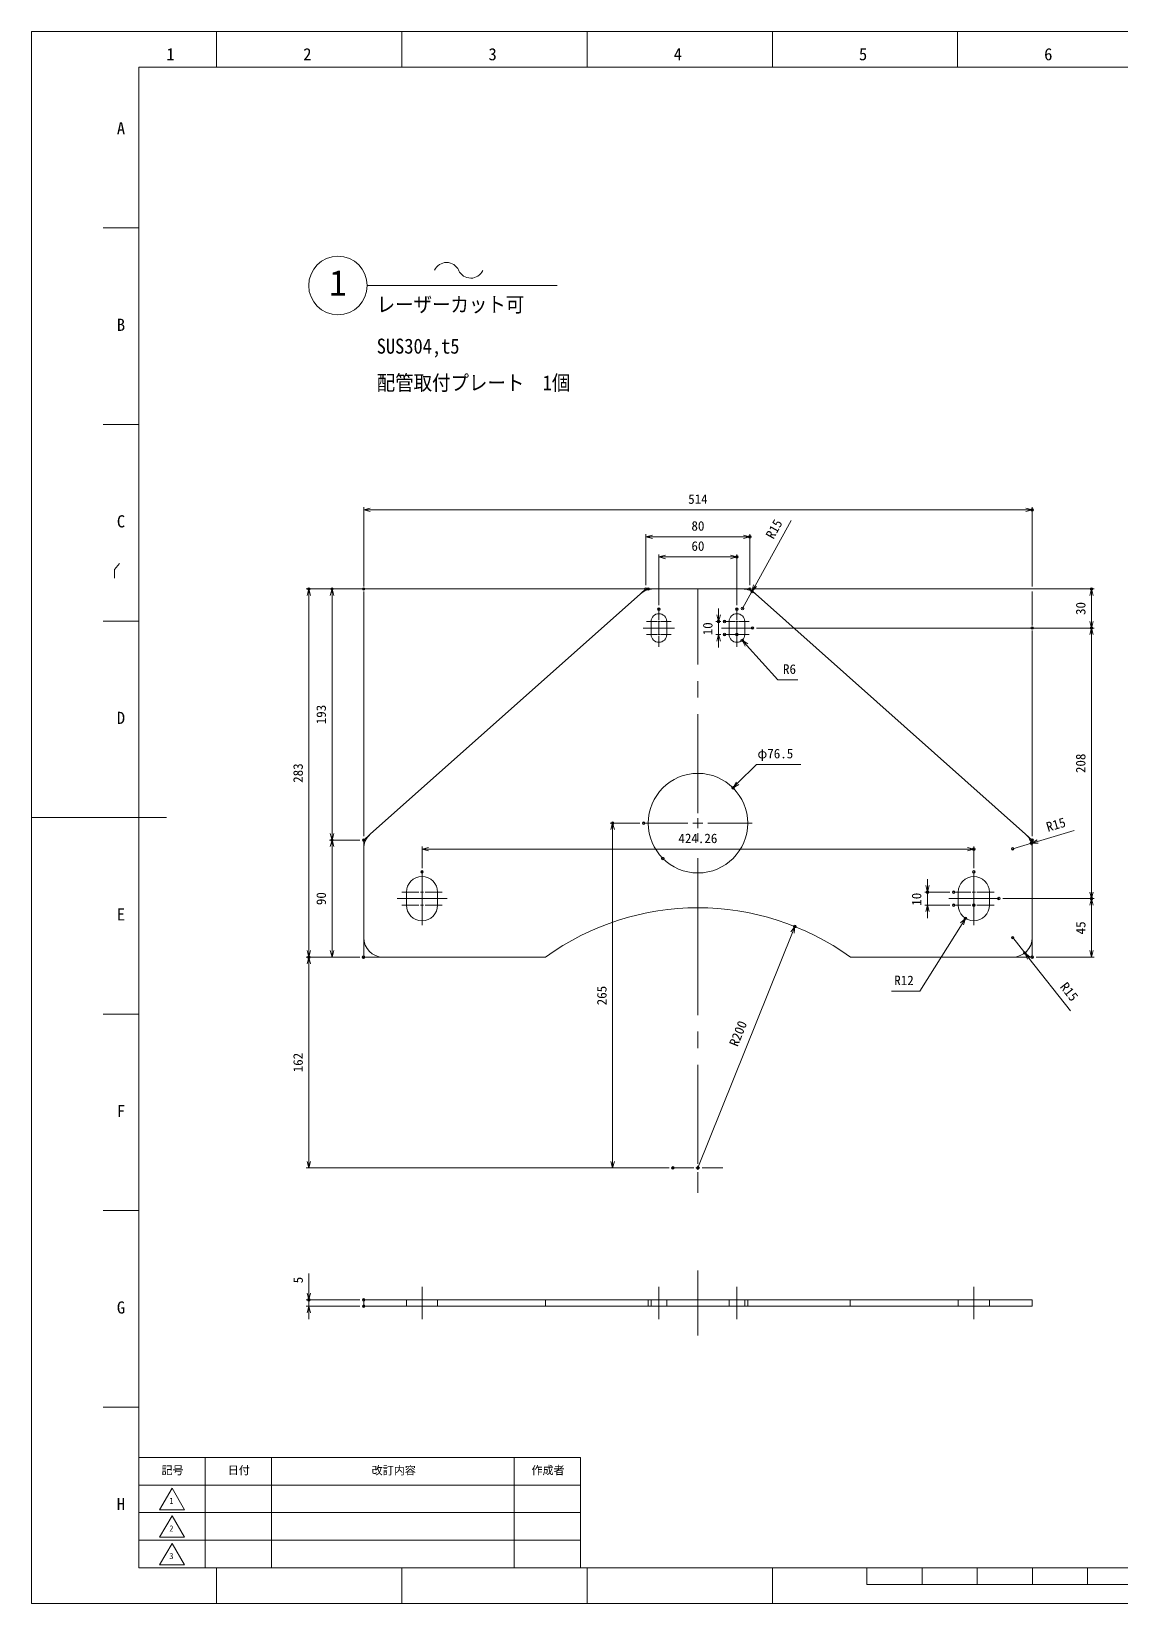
# Model space of a CAD drawing. Units: millimetres at full size. Extents: x -34906 to 7411, y -8440 to 3030.
# Drawn here: x -30911 to -30073, y -7510 to -6302 of the extents above; entities that cross this region are included whole.
import ezdxf
from ezdxf.enums import TextEntityAlignment as Align

# ---------------------------------------------------------------- set-up
doc = ezdxf.new("R2010")
doc.units = ezdxf.units.MM
doc.header["$LTSCALE"] = 4
doc.header["$PDMODE"] = 32
doc.header["$PDSIZE"] = 2
doc.linetypes.add('USER1', pattern=[28.575, 19.05, -3.175, 3.175, -3.175])
doc.linetypes.add('USER4', pattern=[4.7625, 3.175, -1.5875])
for name, color, linetype, lineweight in [('0-1_Defpoints', 7, 'Continuous', 18), ('0-2_01_外形線', 7, 'Continuous', 18), ('0-3_04_中心線', 7, 'USER1', 9), ('0-4_06_文字', 7, 'Continuous', 9), ('0-5_07_寸法線', 7, 'Continuous', 9), ('0-7_99_図枠', 7, 'Continuous', 18), ('0-9_10_補助線', 8, 'Continuous', 18), ('0-A_03_かくれ線', 6, 'USER4', 18)]:
    doc.layers.add(name, color=color, linetype=linetype, lineweight=lineweight)
doc.styles.add('ＭＳ ゴシック', font='')
doc.styles.get('ＭＳ ゴシック').set_extended_font_data('MS Gothic')

# ---------------------------------------------------------------- blocks, each defined once
blk = doc.blocks.new('AM_BALLOON1')
at = {"layer": '0-9_10_補助線', "color": 3, "lineweight": 9}
blk.add_circle((0, 0), 2.5, dxfattribs=at)

msp = doc.modelspace()

# ---------------------------------------------------------------- linework, layer by layer
at = {"layer": '0-1_Defpoints'}
msp.add_lwpolyline([(-30910.622, -7510.374), (-29201.684, -7510.374), (-29201.684, -6302.034), (-30910.622, -6302.034)], close=True, dxfattribs=at)
at = {"layer": '0-2_01_外形線'}
for p, q in [((-30442.441, -6734.347), (-30650.147, -6919.08)), ((-30146.209, -6919.08), (-30353.915, -6734.347)), ((-30434.178, -6755.555), (-30434.178, -6765.555)), ((-30422.178, -6765.555), (-30422.178, -6755.555)), ((-30374.178, -6765.555), (-30374.178, -6755.555)), ((-30362.178, -6755.555), (-30362.178, -6765.555)), ((-30655.178, -6930.288), (-30655.178, -6998.555)), ((-30141.178, -6998.555), (-30141.178, -6930.288)), ((-30622.31, -6973.555), (-30622.31, -6963.555)), ((-30598.31, -6963.555), (-30598.31, -6973.555)), ((-30198.046, -6963.555), (-30198.046, -6973.555)), ((-30174.046, -6973.555), (-30174.046, -6963.555)), ((-30640.178, -7013.555), (-30515.464, -7013.555)), ((-30280.892, -7013.555), (-30156.178, -7013.555)), ((-30515.282, -7276.899), (-30515.282, -7281.899)), ((-30281.075, -7276.899), (-30281.075, -7281.899))]:
    msp.add_line(p, q, dxfattribs=at)
msp.add_lwpolyline([(-30363.884, -6730.555), (-30398.178, -6730.555), (-30432.473, -6730.555)], dxfattribs=at)
msp.add_lwpolyline([(-30655.178, -7281.899), (-30141.178, -7281.899), (-30141.178, -7276.899), (-30655.178, -7276.899)], close=True, dxfattribs=at)
msp.add_circle((-30398.178, -6910.555), 38.25, dxfattribs=at)
for centre, radius, start, end in [((-30432.473, -6745.555), 15, 90, 131.64992), ((-30363.884, -6745.555), 15, 48.35008, 90), ((-30428.178, -6755.555), 6, 0, 180), ((-30368.178, -6755.555), 6, 0, 180), ((-30428.178, -6765.555), 6, 180, 0), ((-30368.178, -6765.555), 6, 180, 0), ((-30640.178, -6930.288), 15, 131.64992, 180), ((-30156.178, -6930.288), 15, 360, 48.35008), ((-30610.31, -6963.555), 12, 0, 180), ((-30186.046, -6963.555), 12, 0, 180), ((-30610.31, -6973.555), 12, 180, 0), ((-30398.178, -7175.555), 200, 54.09593, 125.90407), ((-30186.046, -6973.555), 12, 180, 0), ((-30640.178, -6998.555), 15, 180, 270), ((-30156.178, -6998.555), 15, 270, 360)]:
    msp.add_arc(centre, radius, start, end, dxfattribs=at)
at = {"layer": '0-3_04_中心線'}
for p, q in [((-30398.178, -6902.905), (-30398.178, -6730.555)), ((-30439.928, -6910.555), (-30405.828, -6910.555)), ((-30390.528, -6910.555), (-30356.428, -6910.555)), ((-30398.178, -7013.555), (-30398.178, -6918.205)), ((-30398.178, -7172.413), (-30398.178, -7013.555)), ((-30417.387, -7175.555), (-30401.32, -7175.555)), ((-30395.036, -7175.555), (-30378.97, -7175.555)), ((-30398.178, -7194.763), (-30398.178, -7178.697))]:
    msp.add_line(p, q, dxfattribs=at)
at = {"layer": '0-3_04_中心線', "color": 1, "lineweight": 18}
for p, q in [((-30428.178, -6754.355), (-30428.178, -6746.055)), ((-30368.178, -6746.055), (-30368.178, -6754.355)), ((-30440.178, -6760.555), (-30416.178, -6760.555)), ((-30429.378, -6755.555), (-30437.678, -6755.555)), ((-30429.378, -6765.555), (-30437.678, -6765.555)), ((-30428.178, -6764.355), (-30428.178, -6756.055)), ((-30428.178, -6765.055), (-30428.178, -6756.755)), ((-30418.678, -6755.555), (-30426.978, -6755.555)), ((-30418.678, -6765.555), (-30426.978, -6765.555)), ((-30380.178, -6760.555), (-30356.178, -6760.555)), ((-30369.378, -6755.555), (-30377.678, -6755.555)), ((-30369.378, -6765.555), (-30377.678, -6765.555)), ((-30368.178, -6756.055), (-30368.178, -6764.355)), ((-30368.178, -6756.755), (-30368.178, -6765.055)), ((-30358.678, -6755.555), (-30366.978, -6755.555)), ((-30358.678, -6765.555), (-30366.978, -6765.555)), ((-30428.178, -6775.055), (-30428.178, -6766.755)), ((-30368.178, -6766.755), (-30368.178, -6775.055)), ((-30610.31, -6948.055), (-30610.31, -6961.155)), ((-30610.31, -6958.055), (-30610.31, -6971.155)), ((-30186.046, -6948.055), (-30186.046, -6961.155)), ((-30186.046, -6958.055), (-30186.046, -6971.155)), ((-30629.51, -6968.555), (-30591.11, -6968.555)), ((-30612.71, -6963.555), (-30625.81, -6963.555)), ((-30610.31, -6965.955), (-30610.31, -6979.055)), ((-30594.81, -6963.555), (-30607.91, -6963.555)), ((-30205.246, -6968.555), (-30166.846, -6968.555)), ((-30201.546, -6963.555), (-30188.446, -6963.555)), ((-30186.046, -6965.955), (-30186.046, -6979.055)), ((-30183.646, -6963.555), (-30170.546, -6963.555)), ((-30612.71, -6973.555), (-30625.81, -6973.555)), ((-30610.31, -6975.955), (-30610.31, -6989.055)), ((-30594.81, -6973.555), (-30607.91, -6973.555)), ((-30201.546, -6973.555), (-30188.446, -6973.555)), ((-30186.046, -6975.955), (-30186.046, -6989.055)), ((-30183.646, -6973.555), (-30170.546, -6973.555)), ((-30398.178, -7254.399), (-30398.178, -7304.399)), ((-30610.31, -7266.899), (-30610.31, -7291.899)), ((-30428.178, -7266.899), (-30428.178, -7291.899)), ((-30368.178, -7266.899), (-30368.178, -7291.899)), ((-30186.046, -7266.899), (-30186.046, -7291.899))]:
    msp.add_line(p, q, dxfattribs=at)
at = {"layer": '0-3_04_中心線', "color": 1, "linetype": 'Continuous', "lineweight": 18}
for p, q in [((-30427.578, -6755.555), (-30428.778, -6755.555)), ((-30427.578, -6765.555), (-30428.778, -6765.555)), ((-30428.178, -6756.155), (-30428.178, -6754.955)), ((-30428.178, -6766.155), (-30428.178, -6764.955)), ((-30367.578, -6755.555), (-30368.778, -6755.555)), ((-30367.578, -6765.555), (-30368.778, -6765.555)), ((-30368.178, -6754.955), (-30368.178, -6756.155)), ((-30368.178, -6764.955), (-30368.178, -6766.155)), ((-30609.11, -6963.555), (-30611.51, -6963.555)), ((-30610.31, -6962.355), (-30610.31, -6964.755)), ((-30187.246, -6963.555), (-30184.846, -6963.555)), ((-30186.046, -6962.355), (-30186.046, -6964.755)), ((-30609.11, -6973.555), (-30611.51, -6973.555)), ((-30610.31, -6972.355), (-30610.31, -6974.755)), ((-30187.246, -6973.555), (-30184.846, -6973.555)), ((-30186.046, -6972.355), (-30186.046, -6974.755))]:
    msp.add_line(p, q, dxfattribs=at)
at = {"layer": '0-3_04_中心線', "linetype": 'Continuous'}
for p, q in [((-30402.003, -6910.555), (-30394.353, -6910.555)), ((-30398.178, -6914.38), (-30398.178, -6906.73)), ((-30399.749, -7175.555), (-30396.607, -7175.555)), ((-30398.178, -7177.126), (-30398.178, -7173.984))]:
    msp.add_line(p, q, dxfattribs=at)
at = {"layer": '0-5_07_寸法線', "color": 3, "lineweight": 18}
for p, q in [((-30652.41, -6497.392), (-30506.49, -6497.392)), ((-30655.178, -6728.68), (-30655.178, -6667.798)), ((-30650.178, -6669.798), (-30146.178, -6669.798)), ((-30141.178, -6728.68), (-30141.178, -6667.798)), ((-30326.465, -6677.801), (-30354.215, -6728.047)), ((-30438.178, -6727.555), (-30438.178, -6688.436)), ((-30433.178, -6690.436), (-30363.178, -6690.436)), ((-30358.178, -6727.555), (-30358.178, -6688.436)), ((-30428.178, -6743.055), (-30428.178, -6703.936)), ((-30423.178, -6705.936), (-30373.178, -6705.936)), ((-30368.178, -6743.055), (-30368.178, -6703.936)), ((-30439.519, -6730.555), (-30699.294, -6730.555)), ((-30697.294, -7008.555), (-30697.294, -6735.555)), ((-30658.178, -6730.555), (-30681.512, -6730.555)), ((-30679.512, -6918.555), (-30679.512, -6735.555)), ((-30655.178, -6920.555), (-30655.178, -6732.43)), ((-30363.884, -6745.555), (-30356.632, -6732.424)), ((-30355.178, -6730.555), (-30093.556, -6730.555)), ((-30141.178, -6758.68), (-30141.178, -6732.43)), ((-30095.556, -6755.555), (-30095.556, -6735.555)), ((-30382.299, -6750.555), (-30382.299, -6745.555)), ((-30380.678, -6755.555), (-30384.299, -6755.555)), ((-30380.678, -6765.555), (-30384.299, -6765.555)), ((-30382.299, -6765.555), (-30382.299, -6755.555)), ((-30353.178, -6760.555), (-30093.556, -6760.555)), ((-30141.178, -6920.555), (-30141.178, -6762.43)), ((-30138.178, -6760.555), (-30093.556, -6760.555)), ((-30095.556, -6963.555), (-30095.556, -6765.555)), ((-30382.299, -6770.555), (-30382.299, -6775.555)), ((-30442.928, -6910.555), (-30465.745, -6910.555)), ((-30658.178, -6923.555), (-30681.512, -6923.555)), ((-30658.178, -6923.555), (-30681.512, -6923.555)), ((-30463.745, -7170.555), (-30463.745, -6915.555)), ((-30108.825, -6916.117), (-30137.018, -6924.554)), ((-30679.512, -7008.555), (-30679.512, -6928.555)), ((-30610.31, -6945.055), (-30610.31, -6928.602)), ((-30605.31, -6930.602), (-30191.046, -6930.602)), ((-30186.046, -6945.055), (-30186.046, -6928.602)), ((-30156.178, -6930.288), (-30141.808, -6925.988)), ((-30221.716, -6958.555), (-30221.716, -6953.555)), ((-30204.546, -6963.555), (-30223.716, -6963.555)), ((-30221.716, -6973.555), (-30221.716, -6963.555)), ((-30163.846, -6968.555), (-30093.556, -6968.555)), ((-30163.846, -6968.555), (-30093.556, -6968.555)), ((-30204.546, -6973.555), (-30223.716, -6973.555)), ((-30221.716, -6978.555), (-30221.716, -6983.555)), ((-30095.556, -7008.555), (-30095.556, -6973.555)), ((-30398.178, -7175.555), (-30325.498, -6994.606)), ((-30156.178, -6998.555), (-30146.888, -7010.331)), ((-30658.31, -7013.555), (-30699.294, -7013.555)), ((-30658.31, -7013.555), (-30699.294, -7013.555)), ((-30697.294, -7170.555), (-30697.294, -7018.555)), ((-30658.178, -7013.555), (-30681.512, -7013.555)), ((-30111.746, -7054.877), (-30143.791, -7014.257)), ((-30138.178, -7013.555), (-30093.556, -7013.555)), ((-30420.387, -7175.555), (-30699.294, -7175.555)), ((-30420.387, -7175.555), (-30465.745, -7175.555)), ((-30697.294, -7271.899), (-30697.294, -7256.565)), ((-30658.178, -7276.899), (-30699.294, -7276.899)), ((-30658.178, -7281.899), (-30699.294, -7281.899)), ((-30697.294, -7281.899), (-30697.294, -7276.899)), ((-30697.294, -7286.899), (-30697.294, -7291.899))]:
    msp.add_line(p, q, dxfattribs=at)
at = {"layer": '0-5_07_寸法線'}
for p, q in [((-30655.178, -6669.798), (-30650.178, -6669.798)), ((-30141.178, -6669.798), (-30146.178, -6669.798)), ((-30438.178, -6690.436), (-30433.178, -6690.436)), ((-30358.178, -6690.436), (-30363.178, -6690.436)), ((-30428.178, -6705.936), (-30423.178, -6705.936)), ((-30368.178, -6705.936), (-30373.178, -6705.936)), ((-30356.632, -6732.424), (-30354.215, -6728.047)), ((-30697.294, -6730.555), (-30697.294, -6735.555)), ((-30679.512, -6730.555), (-30679.512, -6735.555)), ((-30095.556, -6730.555), (-30095.556, -6735.555)), ((-30382.299, -6755.555), (-30382.299, -6750.555)), ((-30382.299, -6765.555), (-30382.299, -6770.555)), ((-30095.556, -6760.555), (-30095.556, -6755.555)), ((-30095.556, -6760.555), (-30095.556, -6765.555)), ((-30364.166, -6770.016), (-30360.823, -6773.734)), ((-30371.185, -6883.455), (-30367.656, -6879.912)), ((-30463.745, -6910.555), (-30463.745, -6915.555)), ((-30679.512, -6923.555), (-30679.512, -6918.555)), ((-30679.512, -6923.555), (-30679.512, -6928.555)), ((-30610.31, -6930.602), (-30605.31, -6930.602)), ((-30186.046, -6930.602), (-30191.046, -6930.602)), ((-30141.808, -6925.988), (-30137.018, -6924.554)), ((-30221.716, -6963.555), (-30221.716, -6958.555)), ((-30095.556, -6968.555), (-30095.556, -6963.555)), ((-30095.556, -6968.555), (-30095.556, -6973.555)), ((-30221.716, -6973.555), (-30221.716, -6978.555)), ((-30192.415, -6983.726), (-30195.068, -6987.963)), ((-30323.634, -6989.966), (-30325.498, -6994.606)), ((-30697.294, -7013.555), (-30697.294, -7008.555)), ((-30697.294, -7013.555), (-30697.294, -7018.555)), ((-30679.512, -7013.555), (-30679.512, -7008.555)), ((-30146.888, -7010.331), (-30143.791, -7014.257)), ((-30095.556, -7013.555), (-30095.556, -7008.555)), ((-30697.294, -7175.555), (-30697.294, -7170.555)), ((-30463.745, -7175.555), (-30463.745, -7170.555)), ((-30697.294, -7276.899), (-30697.294, -7271.899)), ((-30697.294, -7281.899), (-30697.294, -7286.899))]:
    msp.add_line(p, q, dxfattribs=at)
for points in [[(-30650.178, -6671.138), (-30655.178, -6669.798), (-30650.178, -6668.458)], [(-30146.178, -6668.458), (-30141.178, -6669.798), (-30146.178, -6671.138)], [(-30433.178, -6691.776), (-30438.178, -6690.436), (-30433.178, -6689.097)], [(-30363.178, -6689.097), (-30358.178, -6690.436), (-30363.178, -6691.776)], [(-30423.178, -6707.276), (-30428.178, -6705.936), (-30423.178, -6704.597)], [(-30373.178, -6704.597), (-30368.178, -6705.936), (-30373.178, -6707.276)], [(-30353.042, -6728.695), (-30356.632, -6732.424), (-30355.387, -6727.4)], [(-30698.634, -6735.555), (-30697.294, -6730.555), (-30695.954, -6735.555)], [(-30680.852, -6735.555), (-30679.512, -6730.555), (-30678.173, -6735.555)], [(-30096.896, -6735.555), (-30095.556, -6730.555), (-30094.216, -6735.555)], [(-30380.959, -6750.555), (-30382.299, -6755.555), (-30383.638, -6750.555)], [(-30383.638, -6770.555), (-30382.299, -6765.555), (-30380.959, -6770.555)], [(-30094.216, -6755.555), (-30095.556, -6760.555), (-30096.896, -6755.555)], [(-30096.896, -6765.555), (-30095.556, -6760.555), (-30094.216, -6765.555)], [(-30361.819, -6774.63), (-30364.166, -6770.016), (-30359.826, -6772.838)], [(-30366.707, -6880.858), (-30371.185, -6883.455), (-30368.605, -6878.967)], [(-30465.085, -6915.555), (-30463.745, -6910.555), (-30462.406, -6915.555)], [(-30678.173, -6918.555), (-30679.512, -6923.555), (-30680.852, -6918.555)], [(-30680.852, -6928.555), (-30679.512, -6923.555), (-30678.173, -6928.555)], [(-30136.634, -6925.838), (-30141.808, -6925.988), (-30137.402, -6923.271)], [(-30605.31, -6931.941), (-30610.31, -6930.602), (-30605.31, -6929.262)], [(-30191.046, -6929.262), (-30186.046, -6930.602), (-30191.046, -6931.941)], [(-30220.376, -6958.555), (-30221.716, -6963.555), (-30223.055, -6958.555)], [(-30094.216, -6963.555), (-30095.556, -6968.555), (-30096.896, -6963.555)], [(-30096.896, -6973.555), (-30095.556, -6968.555), (-30094.216, -6973.555)], [(-30223.055, -6978.555), (-30221.716, -6973.555), (-30220.376, -6978.555)], [(-30196.204, -6987.252), (-30192.415, -6983.726), (-30193.933, -6988.674)], [(-30326.741, -6994.106), (-30323.634, -6989.966), (-30324.255, -6995.105)], [(-30695.954, -7008.555), (-30697.294, -7013.555), (-30698.634, -7008.555)], [(-30698.634, -7018.555), (-30697.294, -7013.555), (-30695.954, -7018.555)], [(-30678.173, -7008.555), (-30679.512, -7013.555), (-30680.852, -7008.555)], [(-30144.843, -7015.087), (-30146.888, -7010.331), (-30142.739, -7013.427)], [(-30094.216, -7008.555), (-30095.556, -7013.555), (-30096.896, -7008.555)], [(-30695.954, -7170.555), (-30697.294, -7175.555), (-30698.634, -7170.555)], [(-30462.406, -7170.555), (-30463.745, -7175.555), (-30465.085, -7170.555)], [(-30695.954, -7271.899), (-30697.294, -7276.899), (-30698.634, -7271.899)], [(-30698.634, -7286.899), (-30697.294, -7281.899), (-30695.954, -7286.899)]]:
    msp.add_lwpolyline(points, dxfattribs=at)
at = {"layer": '0-5_07_寸法線', "color": 3, "lineweight": 18}
for points in [[(-30321.287, -6800.513), (-30336.739, -6800.513), (-30360.823, -6773.734)], [(-30319.129, -6865.447), (-30353.248, -6865.447), (-30367.656, -6879.912)], [(-30249.437, -7039.772), (-30227.509, -7039.772), (-30195.068, -6987.963)]]:
    msp.add_lwpolyline(points, dxfattribs=at)
at = {"layer": '0-5_07_寸法線', "lineweight": 18}
for centre, start, end in [((-30591.448, -6489.85), 24.22764, 155.57578), ((-30572.841, -6481.439), 204.22764, 335.57578)]:
    msp.add_arc(centre, 10.21, start, end, dxfattribs=at)
at = {"layer": '0-5_07_寸法線'}
for p in [(-30141.178, -6669.798), (-30358.178, -6690.436), (-30368.178, -6705.936), (-30697.294, -6730.555), (-30679.512, -6730.555), (-30655.178, -6730.555), (-30438.178, -6730.555), (-30436.519, -6730.555), (-30358.178, -6730.555), (-30358.178, -6730.555), (-30095.556, -6730.555), (-30356.632, -6732.424), (-30428.178, -6746.055), (-30382.299, -6755.555), (-30377.678, -6755.555), (-30368.178, -6746.055), (-30363.884, -6745.555), (-30377.678, -6765.555), (-30368.178, -6765.555), (-30356.178, -6760.555), (-30141.178, -6760.555), (-30095.556, -6760.555), (-30364.166, -6770.016), (-30371.185, -6883.455), (-30463.745, -6910.555), (-30439.928, -6910.555), (-30679.512, -6923.555), (-30655.178, -6923.555), (-30655.178, -6923.555), (-30141.178, -6923.555), (-30186.046, -6930.602), (-30156.178, -6930.288), (-30141.808, -6925.988), (-30610.31, -6948.055), (-30425.172, -6937.655), (-30186.046, -6948.055), (-30221.716, -6963.555), (-30201.546, -6963.555), (-30166.846, -6968.555), (-30095.556, -6968.555), (-30201.546, -6973.555), (-30192.415, -6983.726), (-30186.046, -6973.555), (-30323.634, -6989.966), (-30156.178, -6998.555), (-30697.294, -7013.555), (-30655.31, -7013.555), (-30655.178, -7013.555), (-30146.888, -7010.331), (-30141.178, -7013.555), (-30417.387, -7175.555), (-30398.178, -7175.555), (-30697.294, -7276.899), (-30655.178, -7276.899), (-30655.178, -7281.899)]:
    msp.add_point(p, dxfattribs=at)
at = {"layer": '0-7_99_図枠'}
for p, q in [((-30768.211, -6329.612), (-30768.211, -6302.034)), ((-30625.799, -6329.612), (-30625.799, -6302.034)), ((-30483.388, -6329.612), (-30483.388, -6302.034)), ((-30340.976, -6329.612), (-30340.976, -6302.034)), ((-30198.565, -6329.612), (-30198.565, -6302.034)), ((-30827.971, -6453.092), (-30855.55, -6453.092)), ((-30827.971, -6604.149), (-30855.55, -6604.149)), ((-30827.971, -6755.207), (-30855.55, -6755.207)), ((-30910.622, -6906.265), (-30806.757, -6906.265)), ((-30827.971, -7057.323), (-30855.55, -7057.323)), ((-30827.971, -7208.381), (-30855.55, -7208.381)), ((-30827.971, -7359.439), (-30855.55, -7359.439)), ((-30777.057, -7482.918), (-30777.057, -7398.061)), ((-30726.143, -7482.918), (-30726.143, -7398.061)), ((-30539.457, -7482.918), (-30539.457, -7398.061)), ((-30827.971, -7419.276), (-30488.543, -7419.276)), ((-30827.971, -7440.49), (-30488.543, -7440.49)), ((-30827.971, -7461.704), (-30488.543, -7461.704)), ((-30768.211, -7510.374), (-30768.211, -7482.918)), ((-30625.799, -7510.374), (-30625.799, -7482.918)), ((-30483.388, -7510.374), (-30483.388, -7482.918)), ((-30340.976, -7510.374), (-30340.976, -7482.918)), ((-30268.296, -7495.647), (-30268.296, -7482.918)), ((-30225.868, -7495.647), (-30225.868, -7482.918)), ((-30183.439, -7495.647), (-30183.439, -7482.918)), ((-30141.01, -7495.647), (-30141.01, -7482.918)), ((-30098.582, -7495.647), (-30098.582, -7482.918)), ((-30268.296, -7495.647), (-29844.01, -7495.647))]:
    msp.add_line(p, q, dxfattribs=at)
for points in [[(-30827.971, -7482.918), (-29229.263, -7482.918), (-29229.263, -6329.612), (-30827.971, -6329.612)], [(-30827.971, -7482.918), (-30488.543, -7482.918), (-30488.543, -7398.061), (-30827.971, -7398.061)], [(-30812.061, -7438.237), (-30802.514, -7421.702), (-30792.968, -7438.237)], [(-30812.061, -7459.451), (-30802.514, -7442.916), (-30792.968, -7459.451)], [(-30812.061, -7480.665), (-30802.514, -7464.13), (-30792.968, -7480.665)]]:
    msp.add_lwpolyline(points, close=True, dxfattribs=at)
at = {"layer": '0-9_10_補助線'}
for points in [[(-30846.642, -6722.328), (-30846.642, -6715.555), (-30842.921, -6711.076)], [(-30432.473, -6730.555), (-30438.178, -6730.555), (-30442.441, -6734.347)], [(-30363.884, -6730.555), (-30358.178, -6730.555), (-30353.915, -6734.347)], [(-30650.147, -6919.08), (-30655.178, -6923.555), (-30655.178, -6930.288)], [(-30146.209, -6919.08), (-30141.178, -6923.555), (-30141.178, -6930.288)], [(-30655.178, -6998.555), (-30655.178, -7013.555), (-30640.178, -7013.555)], [(-30141.178, -6998.555), (-30141.178, -7013.555), (-30156.178, -7013.555)]]:
    msp.add_lwpolyline(points, dxfattribs=at)
at = {"layer": '0-A_03_かくれ線'}
for p, q in [((-30622.31, -7276.899), (-30622.31, -7281.899)), ((-30598.31, -7276.899), (-30598.31, -7281.899)), ((-30436.428, -7276.899), (-30436.428, -7281.899)), ((-30434.178, -7276.899), (-30434.178, -7281.899)), ((-30422.178, -7276.899), (-30422.178, -7281.899)), ((-30374.178, -7276.899), (-30374.178, -7281.899)), ((-30362.178, -7276.899), (-30362.178, -7281.899)), ((-30359.928, -7276.899), (-30359.928, -7281.899)), ((-30198.046, -7276.899), (-30198.046, -7281.899)), ((-30174.046, -7276.899), (-30174.046, -7281.899))]:
    msp.add_line(p, q, dxfattribs=at)

# ---------------------------------------------------------------- block references
at = {"layer": '0-4_06_文字', "xscale": 8.999455, "yscale": 8.999455}
msp.add_blockref('AM_BALLOON1', (-30674.935, -6497.374), dxfattribs=at)

# ---------------------------------------------------------------- texts
at = {"layer": '0-4_06_文字', "color": 134, "style": 'ＭＳ ゴシック'}
msp.add_text('1', height=19.79, dxfattribs=at).set_placement((-30681.717, -6511.149), align=Align.BOTTOM_LEFT)
at = {"layer": '0-4_06_文字', "style": 'ＭＳ ゴシック', "width": 0.9}
for s, p in [('レーザーカット可', (-30645.157, -6521.113)), ('SUS304,t5', (-30645.157, -6553.151)), ('配管取付プレート\u30001個', (-30645.157, -6581.305))]:
    msp.add_text(s, height=11.55, dxfattribs=at).set_placement(p, align=Align.BOTTOM_LEFT)
at = {"layer": '0-5_07_寸法線', "style": 'ＭＳ ゴシック'}
for s, p in [('514', (-30405.678, -6667.298)), ('80', (-30403.178, -6687.936)), ('60', (-30403.178, -6703.436)), ('R6', (-30332.763, -6798.013)), ('φ76.5', (-30352.439, -6862.947)), ('424.26', (-30413.178, -6928.102)), ('R12', (-30247.223, -7037.272))]:
    msp.add_text(s, height=7.331, dxfattribs=at).set_placement(p, align=Align.BOTTOM_LEFT)
for s, rotation, p in [('R15', 61.089, (-30338.184, -6693.849)), ('30', 90, (-30098.056, -6750.555)), ('10', 90, (-30384.799, -6766.15)), ('193', 90, (-30682.012, -6834.555)), ('208', 90, (-30098.056, -6872.055)), ('283', 90, (-30699.794, -6879.555)), ('R15', 16.661, (-30128.428, -6919.374)), ('90', 90, (-30682.012, -6973.555)), ('10', 90, (-30224.216, -6974.014)), ('45', 90, (-30098.056, -6996.055)), ('R15', 308.27, (-30121.994, -7037.851)), ('265', 90, (-30466.245, -7050.555)), ('R200', 68.117, (-30365.605, -7083.666)), ('162', 90, (-30699.794, -7102.055)), ('5', 90, (-30699.794, -7264.232))]:
    msp.add_text(s, height=7.331, rotation=rotation, dxfattribs=at).set_placement(p, align=Align.BOTTOM_LEFT)
at = {"layer": '0-7_99_図枠', "style": 'ＭＳ ゴシック'}
for s, height, p in [('1', 9.332, (-30806.879, -6327.009)), ('2', 9.332, (-30701.634, -6327.009)), ('3', 9.332, (-30559.222, -6327.009)), ('4', 9.332, (-30416.811, -6327.009)), ('5', 9.332, (-30274.399, -6327.009)), ('6', 9.332, (-30131.988, -6327.009)), ('A', 9.332, (-30844.943, -6383.927)), ('B', 9.332, (-30844.943, -6534.985)), ('C', 9.332, (-30844.943, -6686.043)), ('D', 9.332, (-30844.943, -6837.101)), ('E', 9.332, (-30844.943, -6988.159)), ('F', 9.332, (-30844.943, -7139.216)), ('G', 9.332, (-30844.943, -7290.274)), ('記号', 6.221, (-30810.614, -7412.911)), ('日付', 6.221, (-30759.7, -7412.911)), ('改訂内容', 6.221, (-30649, -7413.056)), ('作成者', 6.221, (-30526.15, -7412.911)), ('H', 9.332, (-30844.943, -7441.332)), ('1', 4.666, (-30804.582, -7435.154)), ('2', 4.666, (-30804.582, -7456.368)), ('3', 4.666, (-30804.582, -7477.583))]:
    msp.add_text(s, height=height, dxfattribs=at).set_placement(p, align=Align.BOTTOM_LEFT)

doc.saveas('drawing.dxf')
